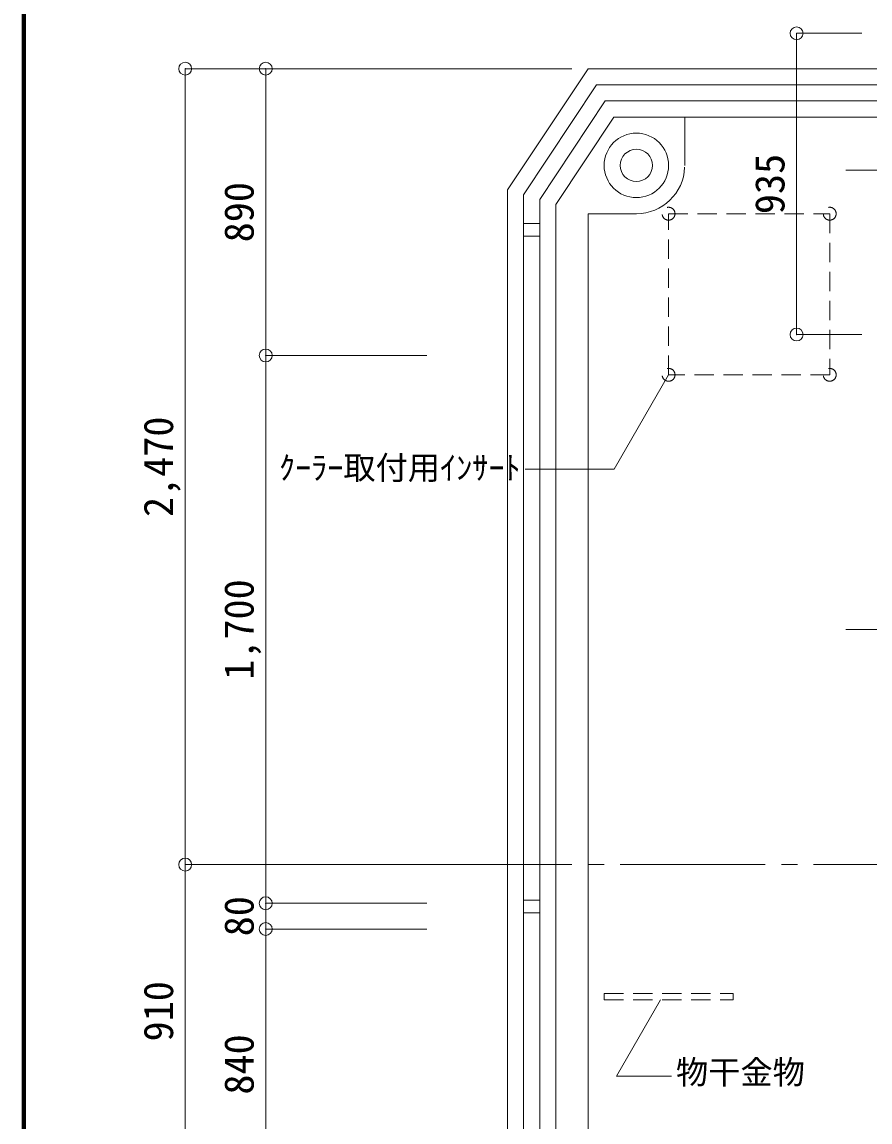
# Model space of a CAD drawing. Units: millimetres at full size, sheet at 1:50. Extents: x -9674 to 9699, y -6794 to 6791.
# Drawn here: x -9674 to -7042, y -27 to 3387 of the extents above; entities that cross this region are included whole.
import ezdxf
from ezdxf.enums import TextEntityAlignment as Align

# ---------------------------------------------------------------- set-up
doc = ezdxf.new("R2010")
doc.units = ezdxf.units.MM
doc.header["$LTSCALE"] = 50
doc.header["$PDMODE"] = 32
doc.header["$PDSIZE"] = 40
for name, pattern in [('CHAIN1', [8, 5, -1, 1, -1]), ('CHAIN2', [12, 9, -1, 1, -1]), ('DASHED1', [1.8, 1.2, -0.6])]:
    doc.linetypes.add(name, pattern=pattern)
for name, color, linetype, lineweight in [('0-0_図面枠', 7, 'Continuous', 9), ('1-0_芯', 7, 'CHAIN2', 9), ('1-6_ﾊﾞﾙｺﾆｰ・階段', 4, 'Continuous', 9), ('1-7_その他', 7, 'DASHED1', 9), ('1-A_文字', 7, 'Continuous', 9), ('1-B_寸法', 7, 'Continuous', 9)]:
    doc.layers.add(name, color=color, linetype=linetype, lineweight=lineweight)
doc.styles.add('ＭＳ ゴシック', font='')
doc.styles.get('ＭＳ ゴシック').set_extended_font_data('MS Gothic')

msp = doc.modelspace()

# ---------------------------------------------------------------- linework, layer by layer
at = {"layer": '0-0_図面枠'}
for p, q in [((-9673.92, 6791.43), (-9673.92, -6793.93)), ((-9672.16, 6789.66), (-9672.16, -6792.16)), ((-9670.4, 6787.9), (-9670.4, -6790.4)), ((-9668.64, -6788.64), (-9668.64, 6786.14)), ((-9666.87, 6784.38), (-9666.87, -6786.88)), ((-9665.11, 6782.61), (-9665.11, -6785.11)), ((-9663.35, 6780.85), (-9663.35, -6783.35))]:
    msp.add_line(p, q, dxfattribs=at)
at = {"layer": '1-0_芯'}
for p, q in [((-8417.5, 3241.87), (8192.5, 3241.87)), ((-8417.5, 771.87), (8192.5, 771.87))]:
    msp.add_line(p, q, dxfattribs=at)
at = {"layer": '1-6_ﾊﾞﾙｺﾆｰ・階段', "color": 7}
for p, q in [((-8167.5, 2865.87), (-7917.5, 3241.87)), ((-7917.5, 3241.87), (-7017.5, 3241.87)), ((-8117.5, 2850.76), (-7890.7, 3191.87)), ((-7890.7, 3191.87), (-7017.5, 3191.87)), ((-8067.5, 2835.66), (-7863.9, 3141.87)), ((-7863.9, 3141.87), (-7017.5, 3141.87)), ((-7837.1, 3091.87), (-7017.5, 3091.87)), ((-8167.5, -3956.85), (-8167.5, 2865.87)), ((-8117.5, -3956.85), (-8117.5, 2850.76)), ((-8067.5, -3956.85), (-8067.5, 2835.66)), ((-8117.5, 2761.87), (-8067.5, 2761.87)), ((-8117.5, 2721.87), (-8067.5, 2721.87)), ((-8117.5, 661.87), (-8067.5, 661.87)), ((-8117.5, 621.87), (-8067.5, 621.87))]:
    msp.add_line(p, q, dxfattribs=at)
at = {"layer": '1-6_ﾊﾞﾙｺﾆｰ・階段'}
for p, q in [((-7617.5, 2941.87), (-7617.5, 3091.87)), ((-7767.5, 2791.87), (-7917.5, 2791.87)), ((-7917.5, -2918.13), (-7917.5, 2791.87))]:
    msp.add_line(p, q, dxfattribs=at)
at = {"layer": '1-6_ﾊﾞﾙｺﾆｰ・階段', "color": 7}
msp.add_lwpolyline([(-8017.5, -908.13), (-8017.5, 2820.55), (-7837.1, 3091.87)], dxfattribs=at)
at = {"layer": '1-6_ﾊﾞﾙｺﾆｰ・階段'}
msp.add_circle((-7767.5, 2941.87), 100, dxfattribs=at)
at = {"layer": '1-6_ﾊﾞﾙｺﾆｰ・階段', "color": 7}
msp.add_circle((-7767.5, 2941.87), 50, dxfattribs=at)
at = {"layer": '1-6_ﾊﾞﾙｺﾆｰ・階段'}
msp.add_arc((-7767.5, 2941.87), 150, 270, 357.77329, dxfattribs=at)
at = {"layer": '1-7_その他', "linetype": 'CHAIN1'}
for p, q in [((-6502.5, 2926.87), (-7117.5, 2926.87)), ((-6502.5, 1501.87), (-7117.5, 1501.87))]:
    msp.add_line(p, q, dxfattribs=at)
at = {"layer": '1-7_その他'}
for p, q in [((-7867.5, 371.87), (-7467.5, 371.87)), ((-7867.5, 351.87), (-7867.5, 371.87))]:
    msp.add_line(p, q, dxfattribs=at)
for points in [[(-7167.5, 2291.87), (-7667.5, 2291.87), (-7667.5, 2791.87)], [(-7667.5, 2791.87), (-7167.5, 2791.87), (-7167.5, 2291.87)], [(-7867.5, 351.87), (-7467.5, 351.87), (-7467.5, 371.87)]]:
    msp.add_lwpolyline(points, dxfattribs=at)
for centre in [(-7667.5, 2791.87), (-7167.5, 2791.87), (-7667.5, 2291.87), (-7167.5, 2291.87)]:
    msp.add_circle(centre, 20, dxfattribs=at)
at = {"layer": '1-A_文字'}
for p, q in [((-7692.2, 351.87), (-7828.72, 115.42)), ((-7828.72, 115.42), (-7658.31, 115.42))]:
    msp.add_line(p, q, dxfattribs=at)
msp.add_lwpolyline([(-7667.5, 2291.87), (-7836.84, 1998.57), (-8112.85, 1998.57)], dxfattribs=at)
at = {"layer": '1-B_寸法'}
for p, q in [((-7270.26, 3351.87), (-7067.5, 3351.87)), ((-7270.26, 3351.87), (-7270.26, 2416.87)), ((-9167.5, 771.87), (-9167.5, 3241.87)), ((-9167.5, 3241.87), (-8417.5, 3241.87)), ((-8917.5, 2351.87), (-8917.5, 3241.87)), ((-7270.26, 2416.87), (-7067.5, 2416.87)), ((-8917.5, 2351.87), (-8417.5, 2351.87)), ((-8917.5, 651.87), (-8917.5, 2351.87)), ((-9167.5, -138.13), (-9167.5, 771.87)), ((-9167.5, 771.87), (-8417.5, 771.87)), ((-8917.5, 651.87), (-8417.5, 651.87)), ((-8917.5, 571.87), (-8917.5, 651.87)), ((-8917.5, 571.87), (-8417.5, 571.87)), ((-8917.5, -268.13), (-8917.5, 571.87))]:
    msp.add_line(p, q, dxfattribs=at)
at = {"layer": '1-B_寸法', "color": 3}
for p in [(-7270.26, 3351.87), (-9167.5, 3241.87), (-8917.5, 3241.87), (-7270.26, 2416.87), (-8917.5, 2351.87), (-9167.5, 771.87), (-8917.5, 651.87), (-8917.5, 571.87)]:
    msp.add_point(p, dxfattribs=at)

# ---------------------------------------------------------------- texts
at = {"layer": '1-A_文字', "style": 'ＭＳ ゴシック'}
for s, p in [('ｸｰﾗｰ取付用ｲﾝｻｰﾄ', (-8876.67, 1944.96)), ('物干金物', (-7644.5, 69.03))]:
    msp.add_text(s, height=73.31, dxfattribs=at).set_placement(p, align=Align.BOTTOM_LEFT)
at = {"layer": '1-B_寸法', "style": 'ＭＳ ゴシック'}
for s, p in [('935', (-7280.26, 2790.62)), ('890', (-8927.5, 2703.12)), ('2,470', (-9177.5, 1850.62)), ('1,700', (-8927.5, 1345.62)), ('80', (-8927.5, 549.37)), ('910', (-9177.5, 223.12)), ('840', (-8927.5, 58.12))]:
    msp.add_text(s, height=91.64, rotation=90, dxfattribs=at).set_placement(p, align=Align.BOTTOM_LEFT)

doc.saveas('drawing.dxf')
